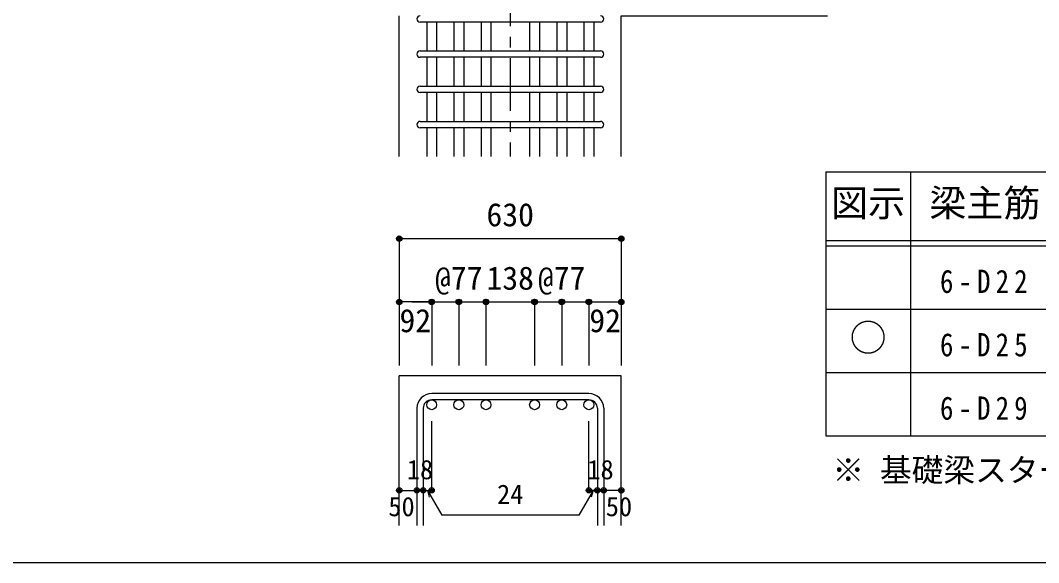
# Model space of a CAD drawing. Units: millimetres at full size, sheet at 1:30; some dimension numbers follow another scale. Extents: x -5973 to 5954, y -4195 to 4201.
# Drawn here: x -837 to 2051, y 3 to 1543 of the extents above; entities that cross this region are included whole.
import ezdxf
from ezdxf.enums import TextEntityAlignment as Align

# ---------------------------------------------------------------- set-up
doc = ezdxf.new("R2010")
doc.units = ezdxf.units.MM
doc.header["$LTSCALE"] = 30
doc.header["$PDMODE"] = 32
doc.header["$PDSIZE"] = 15
doc.linetypes.add('CHAIN1', pattern=[8, 5, -1, 1, -1])
for name, color, linetype in [('0-1_躯体線', 2, 'Continuous'), ('0-5_基礎梁筋', 7, 'Continuous'), ('0-6_スタラップ筋', 7, 'Continuous'), ('0-D_寸法', 4, 'Continuous'), ('6-7_文字', 7, 'Continuous'), ('6-E_枠', 7, 'Continuous'), ('F-0_枠', 6, 'Continuous')]:
    doc.layers.add(name, color=color, linetype=linetype)
doc.styles.add('ＭＳ ゴシック', font='')
doc.styles.get('ＭＳ ゴシック').set_extended_font_data('MS Gothic')

msp = doc.modelspace()

# ---------------------------------------------------------------- linework, layer by layer
at = {"layer": '0-1_躯体線'}
for p, q in [((237.44, 1156.03), (237.44, 1556.03)), ((237.44, 108.3), (237.44, 533.3)), ((867.44, 533.3), (237.44, 533.3)), ((867.44, 108.3), (867.44, 533.3))]:
    msp.add_line(p, q, dxfattribs=at)
msp.add_lwpolyline([(867.44, 1156.03), (867.44, 1556.03), (1452.44, 1556.03)], dxfattribs=at)
at = {"layer": '0-5_基礎梁筋'}
for p, q in [((315.44, 1538.03), (315.44, 1456.03)), ((343.44, 1538.03), (343.44, 1456.03)), ((392.44, 1538.03), (392.44, 1456.03)), ((420.44, 1538.03), (420.44, 1456.03)), ((469.44, 1538.03), (469.44, 1456.03)), ((497.44, 1538.03), (497.44, 1456.03)), ((607.44, 1538.03), (607.44, 1456.03)), ((635.44, 1538.03), (635.44, 1456.03)), ((684.44, 1538.03), (684.44, 1456.03)), ((712.44, 1538.03), (712.44, 1456.03)), ((761.44, 1538.03), (761.44, 1456.03)), ((789.44, 1538.03), (789.44, 1456.03)), ((315.44, 1438.03), (315.44, 1356.03)), ((343.44, 1438.03), (343.44, 1356.03)), ((392.44, 1438.03), (392.44, 1356.03)), ((420.44, 1438.03), (420.44, 1356.03)), ((469.44, 1438.03), (469.44, 1356.03)), ((497.44, 1438.03), (497.44, 1356.03)), ((607.44, 1438.03), (607.44, 1356.03)), ((635.44, 1438.03), (635.44, 1356.03)), ((684.44, 1438.03), (684.44, 1356.03)), ((712.44, 1438.03), (712.44, 1356.03)), ((761.44, 1438.03), (761.44, 1356.03)), ((789.44, 1438.03), (789.44, 1356.03)), ((315.44, 1338.03), (315.44, 1256.03)), ((343.44, 1338.03), (343.44, 1256.03)), ((392.44, 1338.03), (392.44, 1256.03)), ((420.44, 1338.03), (420.44, 1256.03)), ((469.44, 1338.03), (469.44, 1256.03)), ((497.44, 1338.03), (497.44, 1256.03)), ((607.44, 1338.03), (607.44, 1256.03)), ((635.44, 1338.03), (635.44, 1256.03)), ((684.44, 1338.03), (684.44, 1256.03)), ((712.44, 1338.03), (712.44, 1256.03)), ((761.44, 1338.03), (761.44, 1256.03)), ((789.44, 1338.03), (789.44, 1256.03)), ((315.44, 1238.03), (315.44, 1156.03)), ((343.44, 1238.03), (343.44, 1156.03)), ((392.44, 1238.03), (392.44, 1156.03)), ((420.44, 1238.03), (420.44, 1156.03)), ((469.44, 1238.03), (469.44, 1156.03)), ((497.44, 1238.03), (497.44, 1156.03)), ((607.44, 1238.03), (607.44, 1156.03)), ((635.44, 1238.03), (635.44, 1156.03)), ((684.44, 1238.03), (684.44, 1156.03)), ((712.44, 1238.03), (712.44, 1156.03)), ((761.44, 1238.03), (761.44, 1156.03)), ((789.44, 1238.03), (789.44, 1156.03))]:
    msp.add_line(p, q, dxfattribs=at)
at = {"layer": '0-5_基礎梁筋', "color": 3}
for centre in [(329.44, 451.3), (406.44, 451.3), (483.44, 451.3), (621.44, 451.3), (698.44, 451.3), (775.44, 451.3)]:
    msp.add_circle(centre, 14, dxfattribs=at)
at = {"layer": '0-6_スタラップ筋'}
for p, q in [((808.44, 1538.03), (296.44, 1538.03)), ((296.44, 1456.03), (808.44, 1456.03)), ((808.44, 1438.03), (296.44, 1438.03)), ((296.44, 1356.03), (808.44, 1356.03)), ((808.44, 1338.03), (296.44, 1338.03)), ((296.44, 1256.03), (808.44, 1256.03)), ((808.44, 1238.03), (296.44, 1238.03)), ((775.44, 483.3), (329.44, 483.3)), ((775.44, 465.3), (329.44, 465.3)), ((287.44, 441.3), (287.44, 108.3)), ((305.44, 441.3), (305.44, 108.3)), ((799.44, 441.3), (799.44, 108.3)), ((817.44, 441.3), (817.44, 108.3))]:
    msp.add_line(p, q, dxfattribs=at)
for centre, radius, start, end in [((296.44, 1547.03), 9, 90, 270), ((808.44, 1547.03), 9, 270, 90), ((296.44, 1447.03), 9, 90, 270), ((808.44, 1447.03), 9, 270, 90), ((296.44, 1347.03), 9, 90, 270), ((808.44, 1347.03), 9, 270, 90), ((296.44, 1247.03), 9, 90, 270), ((808.44, 1247.03), 9, 270, 90), ((329.44, 441.3), 42, 90, 180), ((329.44, 441.3), 24, 90, 180), ((775.44, 441.3), 42, 0, 90), ((775.44, 441.3), 24, 0, 90)]:
    msp.add_arc(centre, radius, start, end, dxfattribs=at)
at = {"layer": '0-D_寸法', "linetype": 'CHAIN1'}
msp.add_line((552.44, 3356.03), (552.44, 1156.03), dxfattribs=at)
at = {"layer": '0-D_寸法'}
for p, q in [((237.44, 923.3), (237.44, 743.3)), ((237.44, 923.3), (867.44, 923.3)), ((867.44, 923.3), (867.44, 743.3)), ((237.44, 743.3), (237.44, 563.3)), ((323.44, 743.3), (237.44, 743.3)), ((273.47, 743.3), (329.44, 743.3)), ((329.44, 743.3), (329.44, 563.3)), ((329.44, 743.3), (483.44, 743.3)), ((406.44, 743.3), (406.44, 563.3)), ((483.44, 743.3), (483.44, 563.3)), ((483.44, 743.3), (621.44, 743.3)), ((621.44, 743.3), (621.44, 563.3)), ((621.44, 743.3), (621.44, 563.3)), ((621.44, 743.3), (775.44, 743.3)), ((698.44, 743.3), (698.44, 563.3)), ((698.44, 743.3), (698.44, 563.3)), ((775.44, 743.3), (775.44, 563.3)), ((781.44, 743.3), (867.44, 743.3)), ((867.44, 743.3), (867.44, 563.3)), ((329.44, 208.3), (329.44, 404.39)), ((775.44, 208.3), (775.44, 404.39)), ((237.44, 208.3), (287.44, 208.3)), ((287.44, 208.3), (305.44, 208.3)), ((305.44, 208.3), (329.44, 208.3)), ((317.44, 208.3), (357.89, 138.24)), ((317.44, 208.3), (322.61, 188.98)), ((787.44, 208.3), (746.99, 138.24)), ((799.44, 208.3), (775.44, 208.3)), ((787.44, 208.3), (782.26, 188.98)), ((817.44, 208.3), (799.44, 208.3)), ((867.44, 208.3), (817.44, 208.3)), ((746.99, 138.24), (357.89, 138.24))]:
    msp.add_line(p, q, dxfattribs=at)
for centre, radius in [((237.44, 923.3), 7.2), ((237.44, 923.3), 6.4), ((237.44, 923.3), 5.6), ((237.44, 923.3), 4.8), ((237.44, 923.3), 4), ((237.44, 923.3), 3.2), ((237.44, 923.3), 2.4), ((237.44, 923.3), 1.6), ((867.44, 923.3), 7.2), ((867.44, 923.3), 6.4), ((867.44, 923.3), 5.6), ((867.44, 923.3), 4.8), ((867.44, 923.3), 4), ((867.44, 923.3), 3.2), ((867.44, 923.3), 2.4), ((867.44, 923.3), 1.6), ((237.44, 923.3), 0.8), ((867.44, 923.3), 0.8), ((329.44, 743.3), 8), ((406.44, 743.3), 8), ((483.44, 743.3), 8), ((621.44, 743.3), 8), ((698.44, 743.3), 8), ((775.44, 743.3), 8), ((237.44, 743.3), 7.2), ((237.44, 743.3), 6.4), ((237.44, 743.3), 5.6), ((237.44, 743.3), 4.8), ((237.44, 743.3), 4), ((237.44, 743.3), 3.2), ((237.44, 743.3), 2.4), ((237.44, 743.3), 1.6), ((237.44, 743.3), 0.8), ((329.44, 743.3), 7.2), ((329.44, 743.3), 6.4), ((329.44, 743.3), 5.6), ((329.44, 743.3), 4.8), ((329.44, 743.3), 4), ((329.44, 743.3), 3.2), ((329.44, 743.3), 2.4), ((329.44, 743.3), 1.6), ((329.44, 743.3), 0.8), ((406.44, 743.3), 7.2), ((406.44, 743.3), 6.4), ((406.44, 743.3), 5.6), ((406.44, 743.3), 4.8), ((406.44, 743.3), 4), ((406.44, 743.3), 3.2), ((406.44, 743.3), 2.4), ((406.44, 743.3), 1.6), ((406.44, 743.3), 0.8), ((483.44, 743.3), 7.2), ((483.44, 743.3), 6.4), ((483.44, 743.3), 5.6), ((483.44, 743.3), 4.8), ((483.44, 743.3), 4), ((483.44, 743.3), 3.2), ((483.44, 743.3), 2.4), ((483.44, 743.3), 1.6), ((483.44, 743.3), 0.8), ((621.44, 743.3), 7.2), ((621.44, 743.3), 6.4), ((621.44, 743.3), 5.6), ((621.44, 743.3), 4.8), ((621.44, 743.3), 4), ((621.44, 743.3), 3.2), ((621.44, 743.3), 2.4), ((621.44, 743.3), 1.6), ((621.44, 743.3), 0.8), ((698.44, 743.3), 7.2), ((698.44, 743.3), 6.4), ((698.44, 743.3), 5.6), ((698.44, 743.3), 4.8), ((698.44, 743.3), 4), ((698.44, 743.3), 3.2), ((698.44, 743.3), 2.4), ((698.44, 743.3), 1.6), ((698.44, 743.3), 0.8), ((775.44, 743.3), 7.2), ((775.44, 743.3), 6.4), ((775.44, 743.3), 5.6), ((775.44, 743.3), 4.8), ((775.44, 743.3), 4), ((775.44, 743.3), 3.2), ((775.44, 743.3), 2.4), ((775.44, 743.3), 1.6), ((775.44, 743.3), 0.8), ((867.44, 743.3), 7.2), ((867.44, 743.3), 6.4), ((867.44, 743.3), 5.6), ((867.44, 743.3), 4.8), ((867.44, 743.3), 4), ((867.44, 743.3), 3.2), ((867.44, 743.3), 2.4), ((867.44, 743.3), 1.6), ((867.44, 743.3), 0.8), ((237.44, 208.3), 4), ((237.44, 208.3), 3.6), ((237.44, 208.3), 3.2), ((237.44, 208.3), 2.8), ((237.44, 208.3), 2.4), ((237.44, 208.3), 2), ((237.44, 208.3), 1.6), ((237.44, 208.3), 1.2), ((237.44, 208.3), 0.8), ((237.44, 208.3), 0.4), ((287.44, 208.3), 4), ((287.44, 208.3), 3.6), ((287.44, 208.3), 3.2), ((287.44, 208.3), 2.8), ((287.44, 208.3), 2.4), ((287.44, 208.3), 2), ((287.44, 208.3), 1.6), ((287.44, 208.3), 1.2), ((287.44, 208.3), 0.8), ((287.44, 208.3), 0.4), ((305.44, 208.3), 4), ((305.44, 208.3), 3.6), ((305.44, 208.3), 3.2), ((305.44, 208.3), 2.8), ((305.44, 208.3), 2.4), ((305.44, 208.3), 2), ((305.44, 208.3), 1.6), ((305.44, 208.3), 1.2), ((305.44, 208.3), 0.8), ((305.44, 208.3), 0.4), ((329.44, 208.3), 4), ((329.44, 208.3), 3.6), ((329.44, 208.3), 3.2), ((329.44, 208.3), 2.8), ((329.44, 208.3), 2.4), ((329.44, 208.3), 2), ((329.44, 208.3), 1.6), ((329.44, 208.3), 1.2), ((329.44, 208.3), 0.8), ((329.44, 208.3), 0.4), ((775.44, 208.3), 4), ((775.44, 208.3), 3.6), ((775.44, 208.3), 3.2), ((775.44, 208.3), 2.8), ((775.44, 208.3), 2.4), ((775.44, 208.3), 2), ((775.44, 208.3), 1.6), ((775.44, 208.3), 1.2), ((775.44, 208.3), 0.8), ((775.44, 208.3), 0.4), ((799.44, 208.3), 4), ((799.44, 208.3), 3.6), ((799.44, 208.3), 3.2), ((799.44, 208.3), 2.8), ((799.44, 208.3), 2.4), ((799.44, 208.3), 2), ((799.44, 208.3), 1.6), ((799.44, 208.3), 1.2), ((799.44, 208.3), 0.8), ((799.44, 208.3), 0.4), ((817.44, 208.3), 4), ((817.44, 208.3), 3.6), ((817.44, 208.3), 3.2), ((817.44, 208.3), 2.8), ((817.44, 208.3), 2.4), ((817.44, 208.3), 2), ((817.44, 208.3), 1.6), ((817.44, 208.3), 1.2), ((817.44, 208.3), 0.8), ((817.44, 208.3), 0.4), ((867.44, 208.3), 4), ((867.44, 208.3), 3.6), ((867.44, 208.3), 3.2), ((867.44, 208.3), 2.8), ((867.44, 208.3), 2.4), ((867.44, 208.3), 2), ((867.44, 208.3), 1.6), ((867.44, 208.3), 1.2), ((867.44, 208.3), 0.8), ((867.44, 208.3), 0.4)]:
    msp.add_circle(centre, radius, dxfattribs=at)
at = {"layer": '0-D_寸法', "color": 7}
for p in [(237.44, 923.3), (867.44, 923.3), (237.44, 743.3), (329.44, 743.3), (329.44, 743.3), (406.44, 743.3), (406.44, 743.3), (483.44, 743.3), (483.44, 743.3), (621.44, 743.3), (621.44, 743.3), (698.44, 743.3), (698.44, 743.3), (775.44, 743.3), (775.44, 743.3), (867.44, 743.3), (237.44, 208.3), (287.44, 208.3), (305.44, 208.3), (329.44, 208.3), (329.44, 208.3), (775.44, 208.3), (775.44, 208.3), (799.44, 208.3), (817.44, 208.3), (867.44, 208.3)]:
    msp.add_point(p, dxfattribs=at)
at = {"layer": '6-E_枠', "color": 3}
for p, q in [((1447.71, 1112.77), (1447.71, 362.77)), ((1447.71, 1112.77), (3610.24, 1112.77)), ((1447.71, 362.77), (3610.24, 362.77))]:
    msp.add_line(p, q, dxfattribs=at)
at = {"layer": '6-E_枠'}
for p, q in [((1687.71, 1112.77), (1687.71, 362.77)), ((1447.71, 917.77), (3610.24, 917.77)), ((1447.71, 902.77), (3610.24, 902.77)), ((1447.71, 722.77), (3610.24, 722.77)), ((1447.71, 542.77), (3610.24, 542.77))]:
    msp.add_line(p, q, dxfattribs=at)
at = {"layer": 'F-0_枠', "color": 2}
msp.add_line((-5972.88, 2.95), (3723.6, 2.95), dxfattribs=at)

# ---------------------------------------------------------------- texts
at = {"layer": '0-D_寸法', "style": 'ＭＳ ゴシック'}
for s, height, p in [('630', 65.98, (484.94, 938.3)), ('@77', 65.98, (338.94, 758.3)), ('138', 65.98, (484.94, 758.3)), ('@77', 65.98, (630.94, 758.3)), ('92', 65.98, (238.15, 637.61)), ('92', 65.98, (776.72, 637.61)), ('18', 54.99, (258.94, 223.3)), ('18', 54.99, (770.94, 223.3)), ('24', 54.99, (514.94, 153.24)), ('50', 54.99, (206.44, 118.3)), ('50', 54.99, (823.44, 118.3))]:
    msp.add_text(s, height=height, dxfattribs=at).set_placement(p, align=Align.BOTTOM_LEFT)
at = {"layer": '6-7_文字', "color": 2, "style": 'ＭＳ ゴシック'}
for s, p in [('図示', (1462.71, 962.77)), ('梁主筋', (1741.48, 962.77)), ('○', (1515.21, 580.27))]:
    msp.add_text(s, height=76.98, dxfattribs=at).set_placement(p, align=Align.BOTTOM_LEFT)
at = {"layer": '6-7_文字', "style": 'ＭＳ ゴシック'}
msp.add_text('※ 基礎梁スターラップ     D16 @100', height=65.98, dxfattribs=at).set_placement((1466.27, 213.19), align=Align.BOTTOM_LEFT)
at = {"layer": '6-7_文字', "char_height": 65.98, "attachment_point": 7, "style": 'ＭＳ ゴシック'}
for s, insert in [('\\T1.38;\\W0.85;6-D22', (1771.48, 767.77)), ('\\T1.38;\\W0.85;6-D25', (1771.48, 587.77)), ('\\T1.38;\\W0.85;6-D29', (1771.48, 407.77))]:
    msp.add_mtext(s, dxfattribs=dict(at, insert=insert))

doc.saveas('drawing.dxf')
